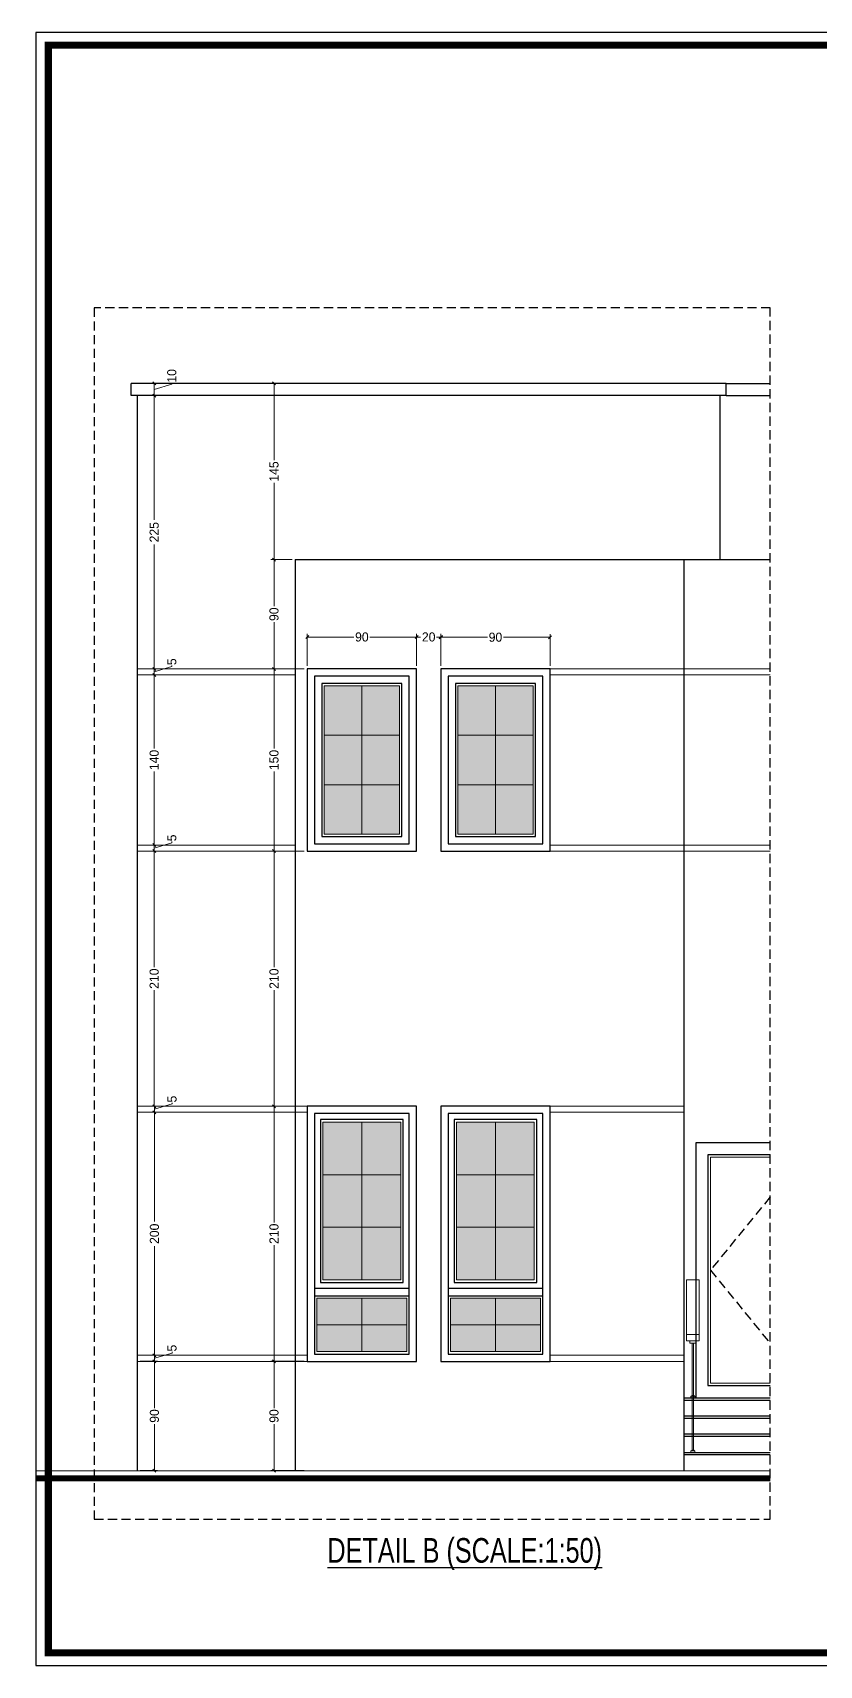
# Model space of a CAD drawing. Header units: centimetres. Extents: x 7997 to 116674, y 1017 to 13844.
# Drawn here: x 64482 to 65777, y 8084 to 10772 of the extents above; entities that cross this region are included whole.
import ezdxf
from ezdxf.enums import TextEntityAlignment as Align

# ---------------------------------------------------------------- set-up
doc = ezdxf.new("R2010")
doc.units = ezdxf.units.CM
doc.header["$LTSCALE"] = 200
doc.header["$PDMODE"] = 2
doc.linetypes.add('A-106-Typical Floor Plan$0$HIDDEN', pattern=[0.375, 0.25, -0.125])
for name, color, linetype in [('COL', 1, 'Continuous'), ('DIM', 11, 'Continuous'), ('STEP', 7, 'Continuous'), ('WIN', 6, 'Continuous'), ('ZZ', 240, 'Continuous')]:
    doc.layers.add(name, color=color, linetype=linetype)
for name, color, linetype, lineweight in [('FIXTURE', 6, 'Continuous', 13), ('HA', 251, 'Continuous', 0), ('HAT', 8, 'Continuous', 9), ('Level 10', 7, 'Continuous', 0), ('WALL', 3, 'Continuous', 25)]:
    doc.layers.add(name, color=color, linetype=linetype, lineweight=lineweight)
doc.styles.add('style8', font='swisscl.ttf', dxfattribs={"width": 0.8})
doc.styles.add('T2', font='')
doc.styles.get('T2').set_extended_font_data('Elisia')
doc.dimstyles.new('2ND', dxfattribs={"dimtxt": 15, "dimasz": 5, "dimexe": 5, "dimexo": 5, "dimgap": 1, "dimtad": 0, "dimdec": 0, "dimlfac": 0.5, "dimdsep": 46, "dimtxsty": 'T2', "dimblk1": 'OBLIQUE', "dimblk2": 'OBLIQUE', "dimsah": 1, "dimcen": 0.09, "dimclrd": 4, "dimclre": 4, "dimclrt": 6, "dimadec": 0, "dimazin": 0, "dimtfac": 1, "dimtdec": 0, "dimtofl": 0, "dimtmove": 1, "dimatfit": 2, "dimldrblk": 'OPEN30', "dimfxl": 0, "dimtolj": 1, "dimtzin": 0, "dimlwd": 5, "dimlwe": 5, "dimarcsym": 0})

# ---------------------------------------------------------------- blocks, each defined once
blk = doc.blocks.new('_OBLIQUE')
at = {"color": 0, "linetype": 'ByBlock'}
blk.add_line((-0.5, -0.5), (0.5, 0.5), dxfattribs=at)
blk = doc.blocks.new('*D935')
at = {"layer": 'Defpoints', "color": 0, "transparency": 16777216}
for p in [(64934, 9724.6), (64879.3, 9424.6), (64934, 9424.6)]:
    blk.add_point(p, dxfattribs=at)
at = {"layer": 'WALL', "color": 4, "lineweight": 5, "transparency": 16777216}
for p, q in [((64929, 9724.6), (64874.3, 9724.6)), ((64879.3, 9724.6), (64879.3, 9593.4)), ((64879.3, 9424.6), (64879.3, 9555.7)), ((64929, 9424.6), (64874.3, 9424.6))]:
    blk.add_line(p, q, dxfattribs=at)
at = {"layer": 'WALL', "color": 4, "lineweight": 5, "transparency": 16777216, "xscale": 5, "yscale": 5, "zscale": 5}
for p, rotation in [((64879.3, 9724.6), 90), ((64879.3, 9424.6), 270)]:
    blk.add_blockref('_OBLIQUE', p, dxfattribs=dict(at, rotation=rotation))
at = {"layer": 'WALL', "color": 6, "transparency": 16777216, "insert": (64879.3, 9574.6), "char_height": 15, "attachment_point": 5, "rotation": 90, "style": 'T2'}
blk.add_mtext('\\A1;150', dxfattribs=at)
blk = doc.blocks.new('_Open30')
at = {"color": 0, "linetype": 'ByBlock', "lineweight": -2}
for p, q in [((-1, 0.27), (0, 0)), ((0, 0), (-1, -0.27)), ((0, 0), (-1, 0))]:
    blk.add_line(p, q, dxfattribs=at)
blk = doc.blocks.new('*D936')
at = {"layer": 'Defpoints', "color": 0, "transparency": 16777216}
for p in [(64879.3, 9904.6), (64914, 9904.6), (64934, 9724.6)]:
    blk.add_point(p, dxfattribs=at)
at = {"layer": 'WALL', "color": 4, "lineweight": 5, "transparency": 16777216}
for p, q in [((64909, 9904.6), (64874.3, 9904.6)), ((64879.3, 9904.6), (64879.3, 9827.7)), ((64879.3, 9724.6), (64879.3, 9801.4)), ((64929, 9724.6), (64874.3, 9724.6))]:
    blk.add_line(p, q, dxfattribs=at)
at = {"layer": 'WALL', "color": 4, "lineweight": 5, "transparency": 16777216, "xscale": 5, "yscale": 5, "zscale": 5}
for p, rotation in [((64879.3, 9904.6), 90), ((64879.3, 9724.6), 270)]:
    blk.add_blockref('_OBLIQUE', p, dxfattribs=dict(at, rotation=rotation))
at = {"layer": 'WALL', "color": 6, "transparency": 16777216, "insert": (64879.3, 9814.6), "char_height": 15, "attachment_point": 5, "rotation": 90, "style": 'T2'}
blk.add_mtext('\\A1;90', dxfattribs=at)
blk = doc.blocks.new('*D937')
at = {"layer": 'Defpoints', "color": 0, "transparency": 16777216}
for p in [(64879.3, 10194.6), (64914, 10194.6), (64914, 9904.6)]:
    blk.add_point(p, dxfattribs=at)
at = {"layer": 'WALL', "color": 4, "lineweight": 5, "transparency": 16777216}
for p, q in [((64909, 10194.6), (64874.3, 10194.6)), ((64879.3, 10194.6), (64879.3, 10068.4)), ((64879.3, 9904.6), (64879.3, 10030.7)), ((64909, 9904.6), (64874.3, 9904.6))]:
    blk.add_line(p, q, dxfattribs=at)
at = {"layer": 'WALL', "color": 4, "lineweight": 5, "transparency": 16777216, "xscale": 5, "yscale": 5, "zscale": 5}
for p, rotation in [((64879.3, 10194.6), 90), ((64879.3, 9904.6), 270)]:
    blk.add_blockref('_OBLIQUE', p, dxfattribs=dict(at, rotation=rotation))
at = {"layer": 'WALL', "color": 6, "transparency": 16777216, "insert": (64879.3, 10049.6), "char_height": 15, "attachment_point": 5, "rotation": 90, "style": 'T2'}
blk.add_mtext('\\A1;145', dxfattribs=at)
blk = doc.blocks.new('*D938')
at = {"layer": 'Defpoints', "color": 0, "transparency": 16777216}
for p in [(64654, 9424.6), (64682, 9424.6), (64654, 9004.6)]:
    blk.add_point(p, dxfattribs=at)
at = {"layer": 'WALL', "color": 4, "lineweight": 5, "transparency": 16777216}
for p, q in [((64659, 9424.6), (64687, 9424.6)), ((64682, 9424.6), (64682, 9233.4)), ((64682, 9004.6), (64682, 9195.7)), ((64659, 9004.6), (64687, 9004.6))]:
    blk.add_line(p, q, dxfattribs=at)
at = {"layer": 'WALL', "color": 4, "lineweight": 5, "transparency": 16777216, "xscale": 5, "yscale": 5, "zscale": 5}
for p, rotation in [((64682, 9424.6), 90), ((64682, 9004.6), 270)]:
    blk.add_blockref('_OBLIQUE', p, dxfattribs=dict(at, rotation=rotation))
at = {"layer": 'WALL', "color": 6, "transparency": 16777216, "insert": (64682, 9214.6), "char_height": 15, "attachment_point": 5, "rotation": 90, "style": 'T2'}
blk.add_mtext('\\A1;210', dxfattribs=at)
blk = doc.blocks.new('*D939')
at = {"layer": 'Defpoints', "color": 0, "transparency": 16777216}
for p in [(64654, 9434.6), (64654, 9424.6), (64682, 9434.6)]:
    blk.add_point(p, dxfattribs=at)
at = {"layer": 'WALL', "color": 4, "lineweight": 5, "transparency": 16777216}
for p, q in [((64682, 9429.6), (64711, 9438.3)), ((64711, 9438.3), (64711, 9440.3)), ((64659, 9434.6), (64687, 9434.6)), ((64659, 9424.6), (64687, 9424.6)), ((64682, 9424.6), (64682, 9434.6))]:
    blk.add_line(p, q, dxfattribs=at)
at = {"layer": 'WALL', "color": 4, "lineweight": 5, "transparency": 16777216, "xscale": 5, "yscale": 5, "zscale": 5}
for p, rotation in [((64682, 9434.6), 90), ((64682, 9424.6), 270)]:
    blk.add_blockref('_OBLIQUE', p, dxfattribs=dict(at, rotation=rotation))
at = {"layer": 'WALL', "color": 6, "transparency": 16777216, "insert": (64711, 9446.3), "char_height": 15, "attachment_point": 5, "rotation": 90, "style": 'T2'}
blk.add_mtext('\\A1;5', dxfattribs=at)
blk = doc.blocks.new('*D931')
at = {"layer": 'Defpoints', "color": 0, "transparency": 16777216}
for p in [(64654, 9714.6), (64682, 9714.6), (64654, 9434.6)]:
    blk.add_point(p, dxfattribs=at)
at = {"layer": 'WALL', "color": 4, "lineweight": 5, "transparency": 16777216}
for p, q in [((64659, 9714.6), (64687, 9714.6)), ((64682, 9714.6), (64682, 9593.4)), ((64682, 9434.6), (64682, 9555.7)), ((64659, 9434.6), (64687, 9434.6))]:
    blk.add_line(p, q, dxfattribs=at)
at = {"layer": 'WALL', "color": 4, "lineweight": 5, "transparency": 16777216, "xscale": 5, "yscale": 5, "zscale": 5}
for p, rotation in [((64682, 9714.6), 90), ((64682, 9434.6), 270)]:
    blk.add_blockref('_OBLIQUE', p, dxfattribs=dict(at, rotation=rotation))
at = {"layer": 'WALL', "color": 6, "transparency": 16777216, "insert": (64682, 9574.6), "char_height": 15, "attachment_point": 5, "rotation": 90, "style": 'T2'}
blk.add_mtext('\\A1;140', dxfattribs=at)
blk = doc.blocks.new('*D932')
at = {"layer": 'Defpoints', "color": 0, "transparency": 16777216}
for p in [(64654, 9724.6), (64654, 9714.6), (64682, 9724.6)]:
    blk.add_point(p, dxfattribs=at)
at = {"layer": 'WALL', "color": 4, "lineweight": 5, "transparency": 16777216}
for p, q in [((64659, 9724.6), (64687, 9724.6)), ((64659, 9714.6), (64687, 9714.6)), ((64682, 9719.6), (64711, 9728.3)), ((64682, 9714.6), (64682, 9724.6)), ((64711, 9728.3), (64711, 9730.3))]:
    blk.add_line(p, q, dxfattribs=at)
at = {"layer": 'WALL', "color": 4, "lineweight": 5, "transparency": 16777216, "xscale": 5, "yscale": 5, "zscale": 5}
for p, rotation in [((64682, 9724.6), 90), ((64682, 9714.6), 270)]:
    blk.add_blockref('_OBLIQUE', p, dxfattribs=dict(at, rotation=rotation))
at = {"layer": 'WALL', "color": 6, "transparency": 16777216, "insert": (64711, 9736.3), "char_height": 15, "attachment_point": 5, "rotation": 90, "style": 'T2'}
blk.add_mtext('\\A1;5', dxfattribs=at)
blk = doc.blocks.new('*D933')
at = {"layer": 'Defpoints', "color": 0, "transparency": 16777216}
for p in [(64654, 10174.6), (64682, 10174.6), (64654, 9724.6)]:
    blk.add_point(p, dxfattribs=at)
at = {"layer": 'WALL', "color": 4, "lineweight": 5, "transparency": 16777216}
for p, q in [((64659, 10174.6), (64687, 10174.6)), ((64682, 10174.6), (64682, 9969.9)), ((64682, 9724.6), (64682, 9929.3)), ((64659, 9724.6), (64687, 9724.6))]:
    blk.add_line(p, q, dxfattribs=at)
at = {"layer": 'WALL', "color": 4, "lineweight": 5, "transparency": 16777216, "xscale": 5, "yscale": 5, "zscale": 5}
for p, rotation in [((64682, 10174.6), 90), ((64682, 9724.6), 270)]:
    blk.add_blockref('_OBLIQUE', p, dxfattribs=dict(at, rotation=rotation))
at = {"layer": 'WALL', "color": 6, "transparency": 16777216, "insert": (64682, 9949.6), "char_height": 15, "attachment_point": 5, "rotation": 90, "style": 'T2'}
blk.add_mtext('\\A1;225', dxfattribs=at)
blk = doc.blocks.new('*D934')
at = {"layer": 'Defpoints', "color": 0, "transparency": 16777216}
for p in [(64644, 10194.6), (64682, 10194.6), (64654, 10174.6)]:
    blk.add_point(p, dxfattribs=at)
at = {"layer": 'WALL', "color": 4, "lineweight": 5, "transparency": 16777216}
for p, q in [((64649, 10194.6), (64687, 10194.6)), ((64682, 10174.6), (64682, 10194.6)), ((64682, 10184.6), (64711, 10193.3)), ((64711, 10193.3), (64711, 10195.3)), ((64659, 10174.6), (64687, 10174.6))]:
    blk.add_line(p, q, dxfattribs=at)
at = {"layer": 'WALL', "color": 4, "lineweight": 5, "transparency": 16777216, "xscale": 5, "yscale": 5, "zscale": 5}
for p, rotation in [((64682, 10194.6), 90), ((64682, 10174.6), 270)]:
    blk.add_blockref('_OBLIQUE', p, dxfattribs=dict(at, rotation=rotation))
at = {"layer": 'WALL', "color": 6, "transparency": 16777216, "insert": (64711, 10207), "char_height": 15, "attachment_point": 5, "rotation": 90, "style": 'T2'}
blk.add_mtext('\\A1;10', dxfattribs=at)
blk = doc.blocks.new('*D975')
at = {"layer": 'Defpoints', "color": 0, "transparency": 16777216}
for p in [(64934, 9424.6), (64879.3, 9004.6), (64934, 9004.6)]:
    blk.add_point(p, dxfattribs=at)
at = {"layer": 'DIM', "color": 4, "lineweight": 5, "transparency": 16777216}
for p, q in [((64929, 9424.6), (64874.3, 9424.6)), ((64879.3, 9424.6), (64879.3, 9233.4)), ((64879.3, 9004.6), (64879.3, 9195.7)), ((64929, 9004.6), (64874.3, 9004.6))]:
    blk.add_line(p, q, dxfattribs=at)
at = {"layer": 'DIM', "color": 4, "lineweight": 5, "transparency": 16777216, "xscale": 5, "yscale": 5, "zscale": 5}
for p, rotation in [((64879.3, 9424.6), 90), ((64879.3, 9004.6), 270)]:
    blk.add_blockref('_OBLIQUE', p, dxfattribs=dict(at, rotation=rotation))
at = {"layer": 'DIM', "color": 6, "transparency": 16777216, "insert": (64879.3, 9214.6), "char_height": 15, "attachment_point": 5, "rotation": 90, "style": 'T2'}
blk.add_mtext('\\A1;210', dxfattribs=at)
blk = doc.blocks.new('*D1400')
at = {"layer": 'Defpoints', "color": 0, "transparency": 16777216}
for p in [(64934, 9777.1), (64934, 9724.6), (65114, 9724.6)]:
    blk.add_point(p, dxfattribs=at)
at = {"layer": 'WALL', "color": 4, "lineweight": 5, "transparency": 16777216}
for p, q in [((64934, 9729.6), (64934, 9782.1)), ((64934, 9777.1), (65010.8, 9777.1)), ((65114, 9777.1), (65037.1, 9777.1)), ((65114, 9729.6), (65114, 9782.1))]:
    blk.add_line(p, q, dxfattribs=at)
at = {"layer": 'WALL', "color": 4, "lineweight": 5, "transparency": 16777216, "xscale": 5, "yscale": 5, "zscale": 5, "rotation": 180}
blk.add_blockref('_OBLIQUE', (64934, 9777.1), dxfattribs=at)
at = {"layer": 'WALL', "color": 4, "lineweight": 5, "transparency": 16777216, "xscale": 5, "yscale": 5, "zscale": 5}
blk.add_blockref('_OBLIQUE', (65114, 9777.1), dxfattribs=at)
at = {"layer": 'WALL', "color": 6, "transparency": 16777216, "insert": (65024, 9777.1), "char_height": 15, "attachment_point": 5, "style": 'T2'}
blk.add_mtext('\\A1;90', dxfattribs=at)
blk = doc.blocks.new('*D1401')
at = {"layer": 'Defpoints', "color": 0, "transparency": 16777216}
for p in [(65334, 9776.7), (65154, 9724.6), (65334, 9724.6)]:
    blk.add_point(p, dxfattribs=at)
at = {"layer": 'WALL', "color": 4, "lineweight": 5, "transparency": 16777216}
for p, q in [((65154, 9729.6), (65154, 9781.7)), ((65154, 9776.7), (65230.8, 9776.7)), ((65334, 9776.7), (65257.1, 9776.7)), ((65334, 9729.6), (65334, 9781.7))]:
    blk.add_line(p, q, dxfattribs=at)
at = {"layer": 'WALL', "color": 4, "lineweight": 5, "transparency": 16777216, "xscale": 5, "yscale": 5, "zscale": 5, "rotation": 180}
blk.add_blockref('_OBLIQUE', (65154, 9776.7), dxfattribs=at)
at = {"layer": 'WALL', "color": 4, "lineweight": 5, "transparency": 16777216, "xscale": 5, "yscale": 5, "zscale": 5}
blk.add_blockref('_OBLIQUE', (65334, 9776.7), dxfattribs=at)
at = {"layer": 'WALL', "color": 6, "transparency": 16777216, "insert": (65244, 9776.7), "char_height": 15, "attachment_point": 5, "style": 'T2'}
blk.add_mtext('\\A1;90', dxfattribs=at)
blk = doc.blocks.new('*D1402')
at = {"layer": 'Defpoints', "color": 0, "transparency": 16777216}
for p in [(65114, 9777.1), (65114, 9724.6), (65154, 9724.6)]:
    blk.add_point(p, dxfattribs=at)
at = {"layer": 'WALL', "color": 4, "lineweight": 5, "transparency": 16777216}
for p, q in [((65114, 9729.6), (65114, 9782.1)), ((65114, 9777.1), (65120.8, 9777.1)), ((65154, 9777.1), (65147.1, 9777.1)), ((65154, 9729.6), (65154, 9782.1))]:
    blk.add_line(p, q, dxfattribs=at)
at = {"layer": 'WALL', "color": 4, "lineweight": 5, "transparency": 16777216, "xscale": 5, "yscale": 5, "zscale": 5, "rotation": 180}
blk.add_blockref('_OBLIQUE', (65114, 9777.1), dxfattribs=at)
at = {"layer": 'WALL', "color": 4, "lineweight": 5, "transparency": 16777216, "xscale": 5, "yscale": 5, "zscale": 5}
blk.add_blockref('_OBLIQUE', (65154, 9777.1), dxfattribs=at)
at = {"layer": 'WALL', "color": 6, "transparency": 16777216, "insert": (65134, 9777.1), "char_height": 15, "attachment_point": 5, "style": 'T2'}
blk.add_mtext('\\A1;20', dxfattribs=at)
blk = doc.blocks.new('08-TITLE SHEET-selattin', base_point=(45714.8, -203081.4))
at = {"color": 0}
blk.add_lwpolyline([(51244.8, -203081.4), (45714.8, -203081.4), (45714.8, -206921.4), (51244.8, -206921.4)], close=True, dxfattribs=at)
at = {"color": 0, "linetype": 'ByBlock', "const_width": 17}
blk.add_lwpolyline([(45744.3, -206891.9), (51215.3, -206891.9), (51215.3, -203110.8), (45744.3, -203110.8)], close=True, dxfattribs=at)
at = {"layer": 'HA', "ltscale": 1.2}
blk.add_lwpolyline([(45714.8, -203081.4), (51244.8, -203081.4), (51244.8, -206921.4), (45714.8, -206921.4)], close=True, dxfattribs=at)
blk = doc.blocks.new('*D1438')
at = {"layer": 'Defpoints', "color": 0, "transparency": 16777216}
for p in [(64654, 9004.6), (64654, 8994.6), (64682.4, 8994.6)]:
    blk.add_point(p, dxfattribs=at)
at = {"layer": 'WALL', "color": 4, "lineweight": 5, "transparency": 16777216}
for p, q in [((64682.4, 8999.6), (64711.4, 9008.3)), ((64711.4, 9008.3), (64711.4, 9010.3)), ((64659, 9004.6), (64687.4, 9004.6)), ((64659, 8994.6), (64687.4, 8994.6)), ((64682.4, 9004.6), (64682.4, 8994.6))]:
    blk.add_line(p, q, dxfattribs=at)
at = {"layer": 'WALL', "color": 4, "lineweight": 5, "transparency": 16777216, "xscale": 5, "yscale": 5, "zscale": 5}
for p, rotation in [((64682.4, 9004.6), 90), ((64682.4, 8994.6), 270)]:
    blk.add_blockref('_OBLIQUE', p, dxfattribs=dict(at, rotation=rotation))
at = {"layer": 'WALL', "color": 6, "transparency": 16777216, "insert": (64711.4, 9016.3), "char_height": 15, "attachment_point": 5, "rotation": 90, "style": 'T2'}
blk.add_mtext('\\A1;5', dxfattribs=at)
blk = doc.blocks.new('*D1439')
at = {"layer": 'Defpoints', "color": 0, "transparency": 16777216}
for p in [(64654, 8994.6), (64654, 8594.6), (64682.4, 8594.6)]:
    blk.add_point(p, dxfattribs=at)
at = {"layer": 'WALL', "color": 4, "lineweight": 5, "transparency": 16777216}
for p, q in [((64659, 8994.6), (64687.4, 8994.6)), ((64682.4, 8994.6), (64682.4, 8814.9)), ((64682.4, 8594.6), (64682.4, 8774.3)), ((64659, 8594.6), (64687.4, 8594.6))]:
    blk.add_line(p, q, dxfattribs=at)
at = {"layer": 'WALL', "color": 4, "lineweight": 5, "transparency": 16777216, "xscale": 5, "yscale": 5, "zscale": 5}
for p, rotation in [((64682.4, 8994.6), 90), ((64682.4, 8594.6), 270)]:
    blk.add_blockref('_OBLIQUE', p, dxfattribs=dict(at, rotation=rotation))
at = {"layer": 'WALL', "color": 6, "transparency": 16777216, "insert": (64682.4, 8794.6), "char_height": 15, "attachment_point": 5, "rotation": 90, "style": 'T2'}
blk.add_mtext('\\A1;200', dxfattribs=at)
blk = doc.blocks.new('*D1440')
at = {"layer": 'Defpoints', "color": 0, "transparency": 16777216}
for p in [(64654, 8594.6), (64654, 8584.6), (64682.4, 8584.6)]:
    blk.add_point(p, dxfattribs=at)
at = {"layer": 'WALL', "color": 4, "lineweight": 5, "transparency": 16777216}
for p, q in [((64659, 8594.6), (64687.4, 8594.6)), ((64659, 8584.6), (64687.4, 8584.6)), ((64682.4, 8589.6), (64711.4, 8598.3)), ((64682.4, 8594.6), (64682.4, 8584.6)), ((64711.4, 8598.3), (64711.4, 8600.3))]:
    blk.add_line(p, q, dxfattribs=at)
at = {"layer": 'WALL', "color": 4, "lineweight": 5, "transparency": 16777216, "xscale": 5, "yscale": 5, "zscale": 5}
for p, rotation in [((64682.4, 8594.6), 90), ((64682.4, 8584.6), 270)]:
    blk.add_blockref('_OBLIQUE', p, dxfattribs=dict(at, rotation=rotation))
at = {"layer": 'WALL', "color": 6, "transparency": 16777216, "insert": (64711.4, 8606.3), "char_height": 15, "attachment_point": 5, "rotation": 90, "style": 'T2'}
blk.add_mtext('\\A1;5', dxfattribs=at)
blk = doc.blocks.new('*D1441')
at = {"layer": 'Defpoints', "color": 0, "transparency": 16777216}
for p in [(64654, 8584.6), (64654, 8404.6), (64682.4, 8404.6)]:
    blk.add_point(p, dxfattribs=at)
at = {"layer": 'WALL', "color": 4, "lineweight": 5, "transparency": 16777216}
for p, q in [((64659, 8584.6), (64687.4, 8584.6)), ((64682.4, 8584.6), (64682.4, 8507.7)), ((64682.4, 8404.6), (64682.4, 8481.4)), ((64659, 8404.6), (64687.4, 8404.6))]:
    blk.add_line(p, q, dxfattribs=at)
at = {"layer": 'WALL', "color": 4, "lineweight": 5, "transparency": 16777216, "xscale": 5, "yscale": 5, "zscale": 5}
for p, rotation in [((64682.4, 8584.6), 90), ((64682.4, 8404.6), 270)]:
    blk.add_blockref('_OBLIQUE', p, dxfattribs=dict(at, rotation=rotation))
at = {"layer": 'WALL', "color": 6, "transparency": 16777216, "insert": (64682.4, 8494.6), "char_height": 15, "attachment_point": 5, "rotation": 90, "style": 'T2'}
blk.add_mtext('\\A1;90', dxfattribs=at)
blk = doc.blocks.new('*D1442')
at = {"layer": 'Defpoints', "color": 0, "transparency": 16777216}
for p in [(64934, 9004.6), (64879.3, 8584.6), (64934, 8584.6)]:
    blk.add_point(p, dxfattribs=at)
at = {"layer": 'DIM', "color": 4, "lineweight": 5, "transparency": 16777216}
for p, q in [((64929, 9004.6), (64874.3, 9004.6)), ((64879.3, 9004.6), (64879.3, 8813.4)), ((64879.3, 8584.6), (64879.3, 8775.7)), ((64929, 8584.6), (64874.3, 8584.6))]:
    blk.add_line(p, q, dxfattribs=at)
at = {"layer": 'DIM', "color": 4, "lineweight": 5, "transparency": 16777216, "xscale": 5, "yscale": 5, "zscale": 5}
for p, rotation in [((64879.3, 9004.6), 90), ((64879.3, 8584.6), 270)]:
    blk.add_blockref('_OBLIQUE', p, dxfattribs=dict(at, rotation=rotation))
at = {"layer": 'DIM', "color": 6, "transparency": 16777216, "insert": (64879.3, 8794.6), "char_height": 15, "attachment_point": 5, "rotation": 90, "style": 'T2'}
blk.add_mtext('\\A1;210', dxfattribs=at)
blk = doc.blocks.new('*D1443')
at = {"layer": 'Defpoints', "color": 0, "transparency": 16777216}
for p in [(64934, 8584.6), (64879.3, 8404.6), (64934, 8404.6)]:
    blk.add_point(p, dxfattribs=at)
at = {"layer": 'DIM', "color": 4, "lineweight": 5, "transparency": 16777216}
for p, q in [((64929, 8584.6), (64874.3, 8584.6)), ((64879.3, 8584.6), (64879.3, 8507.7)), ((64879.3, 8404.6), (64879.3, 8481.4)), ((64929, 8404.6), (64874.3, 8404.6))]:
    blk.add_line(p, q, dxfattribs=at)
at = {"layer": 'DIM', "color": 4, "lineweight": 5, "transparency": 16777216, "xscale": 5, "yscale": 5, "zscale": 5}
for p, rotation in [((64879.3, 8584.6), 90), ((64879.3, 8404.6), 270)]:
    blk.add_blockref('_OBLIQUE', p, dxfattribs=dict(at, rotation=rotation))
at = {"layer": 'DIM', "color": 6, "transparency": 16777216, "insert": (64879.3, 8494.6), "char_height": 15, "attachment_point": 5, "rotation": 90, "style": 'T2'}
blk.add_mtext('\\A1;90', dxfattribs=at)

msp = doc.modelspace()

# ---------------------------------------------------------------- hatches: boundary and pattern name
at = {"layer": 'WALL'}
h = msp.add_hatch(color=5, dxfattribs=at)
h.set_gradient(color1=(0, 0, 255), one_color=1, tint=1, name='INVHEMISPHERICAL')
h.paths.add_polyline_path([(65085.953, 9696.5766), (64961.953, 9696.5766), (64961.953, 9452.5766), (65085.953, 9452.5766)])
h = msp.add_hatch(color=5, dxfattribs=at)
h.set_gradient(color1=(0, 0, 255), one_color=1, tint=1, name='INVHEMISPHERICAL')
h.paths.add_polyline_path([(65305.953, 9696.5766), (65181.953, 9696.5766), (65181.953, 9452.5766), (65305.953, 9452.5766)])
h = msp.add_hatch(color=5, dxfattribs=at)
h.set_gradient(color1=(0, 0, 255), one_color=1, tint=1, name='INVHEMISPHERICAL')
h.paths.add_polyline_path([(65097.953, 8688.5766), (64949.953, 8688.5766), (64949.953, 8600.5766), (65097.953, 8600.5766)])
h.paths.add_polyline_path([(65087.953, 8978.5766), (64959.953, 8978.5766), (64959.953, 8718.5766), (65087.953, 8718.5766)])
h = msp.add_hatch(color=5, dxfattribs=at)
h.set_gradient(color1=(0, 0, 255), one_color=1, tint=1, name='INVHEMISPHERICAL')
h.paths.add_polyline_path([(65317.953, 8688.5766), (65169.953, 8688.5766), (65169.953, 8600.5766), (65317.953, 8600.5766)])
h.paths.add_polyline_path([(65307.953, 8978.5766), (65179.953, 8978.5766), (65179.953, 8718.5766), (65307.953, 8718.5766)])

# ---------------------------------------------------------------- linework, layer by layer
at = {"linetype": 'Continuous'}
msp.add_lwpolyline([(64486.8108, 8084.0841), (68357.8108, 8084.0841), (68357.8108, 10772.0841), (64486.8108, 10772.0841)], close=True, dxfattribs=at)
at = {"layer": 'COL', "ltscale": 150}
for p, q in [((65623.953, 10194.5766), (64643.953, 10194.5766)), ((64643.953, 10174.5766), (64643.953, 10194.5766)), ((65623.953, 10174.5766), (65623.953, 10194.5766)), ((65623.953, 10174.5766), (64643.953, 10174.5766)), ((64653.953, 10174.5766), (64653.953, 8404.5766)), ((65613.953, 9904.5766), (65613.953, 10174.5766)), ((64913.953, 9904.5766), (64913.953, 8404.5766)), ((64913.953, 9904.5766), (65613.953, 9904.5766)), ((65553.953, 9904.5766), (65553.953, 8404.5766))]:
    msp.add_line(p, q, dxfattribs=at)
at = {"layer": 'FIXTURE'}
for p, q in [((65568.0457, 8614.5766), (65568.0457, 8528.5766)), ((65568.0457, 8614.5766), (65568.0457, 8438.5766)), ((65570.0457, 8614.5766), (65570.0457, 8528.5766)), ((65570.0457, 8614.5766), (65570.0457, 8438.5766))]:
    msp.add_line(p, q, dxfattribs=at)
for points in [[(65579.2988, 8718.5766), (65558.7926, 8718.5766), (65558.7926, 8628.5766), (65579.2988, 8628.5766)], [(65579.2988, 8628.5766), (65558.7926, 8628.5766), (65558.7926, 8618.5766), (65579.2988, 8618.5766)], [(65574.1783, 8618.5766), (65563.9132, 8618.5766), (65563.9132, 8614.5766), (65574.1783, 8614.5766)], [(65572.3256, 8527.5045), (65565.8133, 8527.5045), (65565.8133, 8524.5766), (65572.3256, 8524.5766)], [(65572.3256, 8437.5045), (65565.8133, 8437.5045), (65565.8133, 8434.5766), (65572.3256, 8434.5766)]]:
    msp.add_lwpolyline(points, close=True, dxfattribs=at)
for points in [[(65571.0943, 8527.5045), (65571.0943, 8528.5766), (65567.1746, 8528.5766), (65567.1746, 8527.5045)], [(65571.0943, 8437.5045), (65571.0943, 8438.5766), (65567.1746, 8438.5766), (65567.1746, 8437.5045)]]:
    msp.add_lwpolyline(points, dxfattribs=at)
at = {"layer": 'HAT', "ltscale": 150}
for p, q in [((64913.953, 9724.5766), (64653.953, 9724.5766)), ((64913.953, 9714.5766), (64653.953, 9714.5766)), ((65696.4892, 9724.5766), (65333.953, 9724.5766)), ((65696.4892, 9714.5766), (65333.953, 9714.5766)), ((65023.953, 9696.5766), (65023.953, 9452.5766)), ((65243.953, 9696.5766), (65243.953, 9452.5766)), ((64961.953, 9615.2432), (65085.953, 9615.2432)), ((65181.953, 9615.2432), (65305.953, 9615.2432)), ((64961.953, 9533.9099), (65085.953, 9533.9099)), ((65181.953, 9533.9099), (65305.953, 9533.9099)), ((64913.953, 9434.5766), (64653.953, 9434.5766)), ((64913.953, 9424.5766), (64653.953, 9424.5766)), ((65696.4892, 9434.5766), (65333.953, 9434.5766)), ((65696.4892, 9424.5766), (65333.953, 9424.5766)), ((64933.953, 9004.5766), (64653.953, 9004.5766)), ((64933.953, 8994.5766), (64653.953, 8994.5766)), ((65023.953, 8978.5766), (65023.953, 8718.5766)), ((65243.953, 8978.5766), (65243.953, 8718.5766)), ((65553.953, 9004.5766), (65333.953, 9004.5766)), ((65553.953, 8994.5766), (65333.953, 8994.5766)), ((64959.953, 8891.9099), (65087.953, 8891.9099)), ((65179.953, 8891.9099), (65307.953, 8891.9099)), ((64959.953, 8805.2432), (65087.953, 8805.2432)), ((65179.953, 8805.2432), (65307.953, 8805.2432)), ((65023.953, 8688.5766), (65023.953, 8600.5766)), ((65243.953, 8688.5766), (65243.953, 8600.5766)), ((64949.953, 8644.5766), (65097.953, 8644.5766)), ((65169.953, 8644.5766), (65317.953, 8644.5766)), ((64933.953, 8594.5766), (64653.953, 8594.5766)), ((64933.953, 8584.5766), (64653.953, 8584.5766)), ((65553.953, 8594.5766), (65333.953, 8594.5766)), ((65553.953, 8584.5766), (65333.953, 8584.5766))]:
    msp.add_line(p, q, dxfattribs=at)
for points in [[(65085.953, 9696.5766), (64961.953, 9696.5766), (64961.953, 9452.5766), (65085.953, 9452.5766)], [(65305.953, 9696.5766), (65181.953, 9696.5766), (65181.953, 9452.5766), (65305.953, 9452.5766)], [(65087.953, 8978.5766), (64959.953, 8978.5766), (64959.953, 8718.5766), (65087.953, 8718.5766)], [(65307.953, 8978.5766), (65179.953, 8978.5766), (65179.953, 8718.5766), (65307.953, 8718.5766)], [(65097.953, 8688.5766), (64949.953, 8688.5766), (64949.953, 8600.5766), (65097.953, 8600.5766)], [(65317.953, 8688.5766), (65169.953, 8688.5766), (65169.953, 8600.5766), (65317.953, 8600.5766)]]:
    msp.add_lwpolyline(points, close=True, dxfattribs=at)
at = {"layer": 'HAT'}
msp.add_lwpolyline([(65696.4892, 8920.5766), (65597.953, 8920.5766), (65597.953, 8548.5766), (65696.4892, 8548.5766)], dxfattribs=at)
at = {"layer": 'Level 10'}
msp.add_line((64486.8108, 8404.5766), (65696.4892, 8404.5766), dxfattribs=at)
at = {"layer": 'Level 10', "const_width": 10}
msp.add_lwpolyline([(65696.4892, 8392.1173), (64486.8108, 8392.1173)], dxfattribs=at)
at = {"layer": 'STEP'}
for p, q in [((65553.953, 8524.5766), (65553.953, 8404.5766)), ((65553.953, 8524.5766), (65696.4892, 8524.5766)), ((65553.953, 8520.5766), (65696.4892, 8520.5766)), ((65696.4892, 8494.5766), (65553.953, 8494.5766)), ((65696.4892, 8490.5766), (65553.953, 8490.5766)), ((65696.4892, 8464.5766), (65553.953, 8464.5766)), ((65696.4892, 8460.5766), (65553.953, 8460.5766)), ((65553.953, 8434.5766), (65696.4892, 8434.5766)), ((65696.4892, 8430.5766), (65553.953, 8430.5766))]:
    msp.add_line(p, q, dxfattribs=at)
at = {"layer": 'WALL', "ltscale": 150}
for p, q in [((65623.953, 10194.5766), (65696.4892, 10194.5766)), ((65623.953, 10174.5766), (65696.4892, 10174.5766)), ((65613.953, 9904.5766), (65696.4892, 9904.5766))]:
    msp.add_line(p, q, dxfattribs=at)
at = {"layer": 'WALL', "color": 8, "linetype": 'A-106-Typical Floor Plan$0$HIDDEN', "ltscale": 0.3}
msp.add_lwpolyline([(65696.4892, 10319.2361), (64583.2318, 10319.2361), (64583.2318, 8325.0044), (65696.4892, 8325.0044)], close=True, dxfattribs=at)
at = {"layer": 'WALL', "ltscale": 150}
for points in [[(65113.953, 9724.5766), (64933.953, 9724.5766), (64933.953, 9424.5766), (65113.953, 9424.5766)], [(65333.953, 9724.5766), (65153.953, 9724.5766), (65153.953, 9424.5766), (65333.953, 9424.5766)], [(65113.953, 9004.5766), (64933.953, 9004.5766), (64933.953, 8584.5766), (65113.953, 8584.5766)], [(65333.953, 9004.5766), (65153.953, 9004.5766), (65153.953, 8584.5766), (65333.953, 8584.5766)]]:
    msp.add_lwpolyline(points, close=True, dxfattribs=at)
at = {"layer": 'WALL'}
msp.add_lwpolyline([(65696.4892, 8944.5766), (65573.953, 8944.5766), (65573.953, 8524.5766), (65696.4892, 8524.5766)], dxfattribs=at)
at = {"layer": 'WALL', "color": 8, "linetype": 'A-106-Typical Floor Plan$0$HIDDEN', "ltscale": 0.3}
msp.add_lwpolyline([(65696.4892, 8855.1538), (65597.953, 8734.5766), (65696.4892, 8613.9994)], dxfattribs=at)
at = {"layer": 'WIN', "ltscale": 150}
for points in [[(65101.953, 9712.5766), (64945.953, 9712.5766), (64945.953, 9436.5766), (65101.953, 9436.5766)], [(65321.953, 9712.5766), (65165.953, 9712.5766), (65165.953, 9436.5766), (65321.953, 9436.5766)], [(65089.953, 9700.5766), (64957.953, 9700.5766), (64957.953, 9448.5766), (65089.953, 9448.5766)], [(65309.953, 9700.5766), (65177.953, 9700.5766), (65177.953, 9448.5766), (65309.953, 9448.5766)], [(65101.953, 8992.5766), (64945.953, 8992.5766), (64945.953, 8596.5766), (65101.953, 8596.5766)], [(65091.953, 8982.5766), (64955.953, 8982.5766), (64955.953, 8714.5766), (65091.953, 8714.5766)], [(65321.953, 8992.5766), (65165.953, 8992.5766), (65165.953, 8596.5766), (65321.953, 8596.5766)], [(65311.953, 8982.5766), (65175.953, 8982.5766), (65175.953, 8714.5766), (65311.953, 8714.5766)], [(65101.953, 8704.5766), (64945.953, 8704.5766), (64945.953, 8692.5766), (65101.953, 8692.5766)], [(65321.953, 8704.5766), (65165.953, 8704.5766), (65165.953, 8692.5766), (65321.953, 8692.5766)]]:
    msp.add_lwpolyline(points, close=True, dxfattribs=at)
at = {"layer": 'WIN'}
msp.add_lwpolyline([(65696.4892, 8924.5766), (65593.953, 8924.5766), (65593.953, 8544.5766), (65696.4892, 8544.5766)], dxfattribs=at)

# ---------------------------------------------------------------- block references
at = {"layer": 'DIM', "color": 0, "linetype": 'Continuous', "xscale": 0.7000000000000026, "yscale": 0.7000000000000026, "zscale": 0.7000000000000026}
msp.add_blockref('08-TITLE SHEET-selattin', (64486.8108, 10772.0841), dxfattribs=at)

# ---------------------------------------------------------------- texts
at = {"layer": 'ZZ', "color": 7, "style": 'style8'}
msp.add_text('%%UDETAIL B (SCALE:1:50)', height=40.5, dxfattribs=at).set_placement((65193.3357, 8273.3507), align=Align.MIDDLE_CENTER)

# ---------------------------------------------------------------- dimensions: what is measured, and where the dimension line sits
at = {"layer": 'DIM'}
for base, p1, p2, picture, middle in [((64879.3337, 9004.5766), (64933.953, 9424.5766), (64933.953, 9004.5766), '*D975', (64879.3337, 9214.5766)), ((64879.3337, 8584.5766), (64933.953, 9004.5766), (64933.953, 8584.5766), '*D1442', (64879.3337, 8794.5766)), ((64879.3337, 8404.5766), (64933.953, 8584.5766), (64933.953, 8404.5766), '*D1443', (64879.3337, 8494.5766))]:
    dim = msp.add_linear_dim(base=base, p1=p1, p2=p2, angle=90, dimstyle='2ND', dxfattribs=at)
    dim.commit()
    dim.dimension.update_dxf_attribs({"geometry": picture, "text_midpoint": middle})
at = {"layer": 'WALL'}
for base, p1, p2, picture, middle in [((64682.0205, 10194.5766), (64653.953, 10174.5766), (64643.953, 10194.5766), '*D934', (64711.0205, 10196.2766)), ((64879.3337, 10194.5766), (64913.953, 9904.5766), (64913.953, 10194.5766), '*D937', (64879.3337, 10049.5766)), ((64682.0205, 10174.5766), (64653.953, 9724.5766), (64653.953, 10174.5766), '*D933', (64682.0205, 9949.5766)), ((64879.3337, 9904.5766), (64933.953, 9724.5766), (64913.953, 9904.5766), '*D936', (64879.3337, 9814.5766)), ((64682.0205, 9724.5766), (64653.953, 9714.5766), (64653.953, 9724.5766), '*D932', (64711.0205, 9731.2766)), ((64682.0205, 9714.5766), (64653.953, 9434.5766), (64653.953, 9714.5766), '*D931', (64682.0205, 9574.5766)), ((64879.3337, 9424.5766), (64933.953, 9724.5766), (64933.953, 9424.5766), '*D935', (64879.3337, 9574.5766)), ((64682.0205, 9434.5766), (64653.953, 9424.5766), (64653.953, 9434.5766), '*D939', (64711.0205, 9441.2766)), ((64682.0205, 9424.5766), (64653.953, 9004.5766), (64653.953, 9424.5766), '*D938', (64682.0205, 9214.5766)), ((64682.4005, 8994.5766), (64653.953, 9004.5766), (64653.953, 8994.5766), '*D1438', (64711.4005, 9011.2766)), ((64682.4005, 8594.5766), (64653.953, 8994.5766), (64653.953, 8594.5766), '*D1439', (64682.4005, 8794.5766)), ((64682.4005, 8584.5766), (64653.953, 8594.5766), (64653.953, 8584.5766), '*D1440', (64711.4005, 8601.2766)), ((64682.4005, 8404.5766), (64653.953, 8584.5766), (64653.953, 8404.5766), '*D1441', (64682.4005, 8494.5766))]:
    dim = msp.add_linear_dim(base=base, p1=p1, p2=p2, angle=90, dimstyle='2ND', dxfattribs=at)
    dim.commit()
    dim.dimension.update_dxf_attribs({"geometry": picture, "text_midpoint": middle})
for p1, p2, distance, picture, middle in [((65113.953, 9724.5766), (64933.953, 9724.5766), -52.5372, '*D1400', (65023.953, 9777.1138)), ((65153.953, 9724.5766), (65113.953, 9724.5766), -52.5372, '*D1402', (65133.953, 9777.1138)), ((65153.953, 9724.5766), (65333.953, 9724.5766), 52.1572, '*D1401', (65243.953, 9776.7338))]:
    dim = msp.add_aligned_dim(p1=p1, p2=p2, distance=distance, dimstyle='2ND', dxfattribs=at)
    dim.commit()
    dim.dimension.update_dxf_attribs({"geometry": picture, "text_midpoint": middle})

doc.saveas('drawing.dxf')
